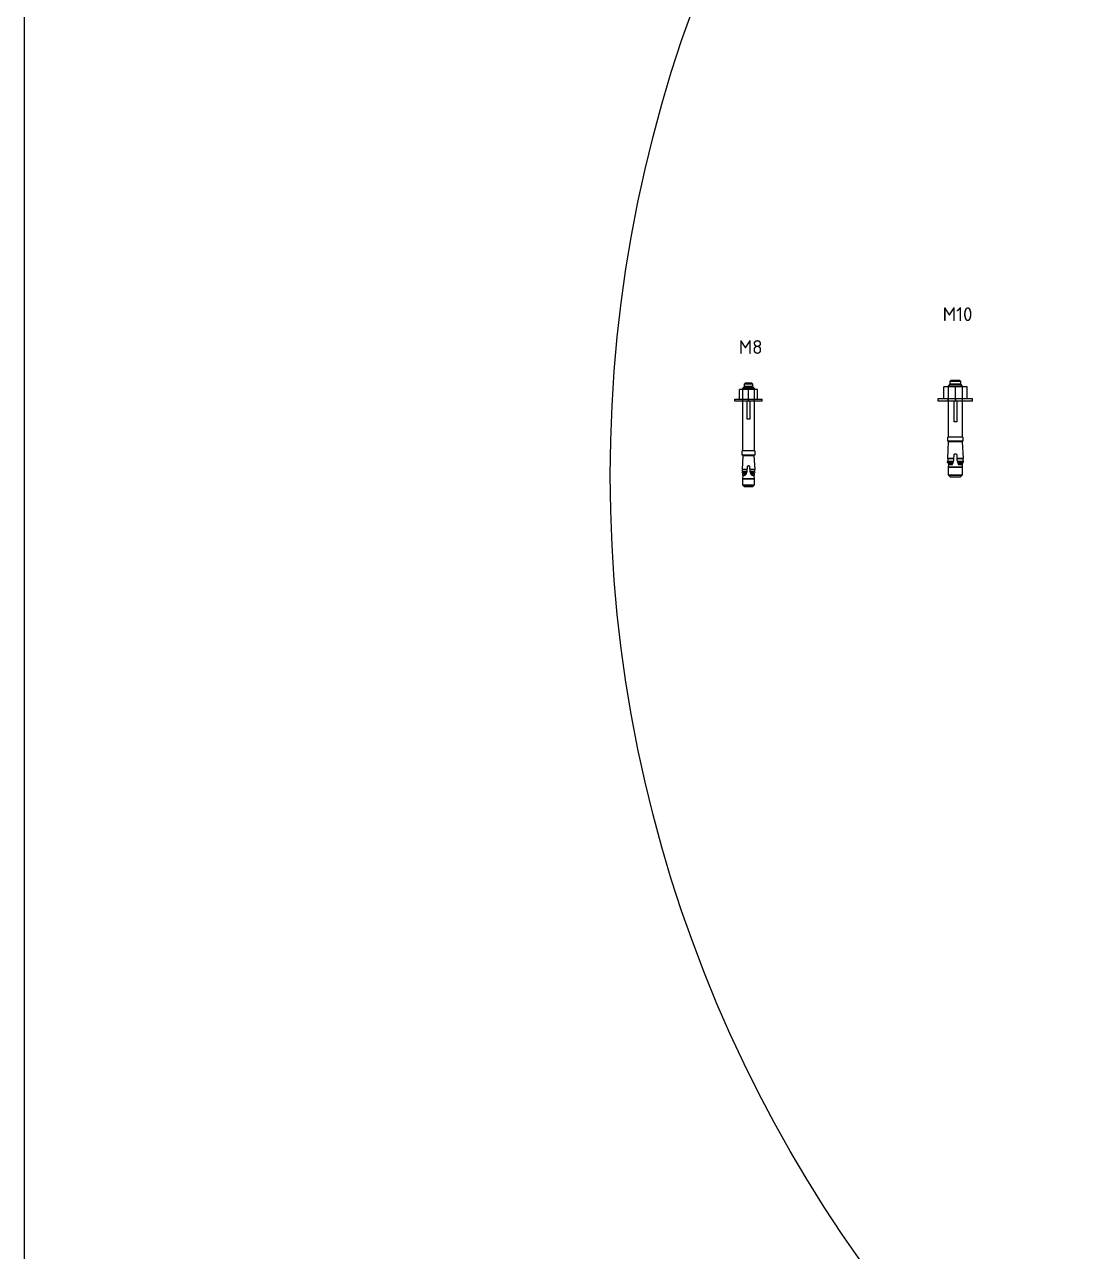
# Model space of a CAD drawing. Header units: millimetres. Extents: x 9508 to 4213564, y -7782 to 156074.
# Drawn here: x 89780 to 90551, y 149413 to 150303 of the extents above; entities that cross this region are included whole.
import ezdxf

# ---------------------------------------------------------------- set-up
doc = ezdxf.new("R2010")
doc.units = ezdxf.units.MM
doc.layers.add('GEOMETRIA', color=2, linetype='Continuous')
doc.layers.add('TEXTO', color=30, linetype='Continuous')
doc.styles.add('TEX_1-1', font='isocpeur.ttf', dxfattribs={"height": 2})

# ---------------------------------------------------------------- blocks, each defined once
blk = doc.blocks.new('HST_M8')
for p, q in [((0, 0), (0, 10)), ((0, 10), (1.6, 10)), ((1.6, 10), (1.6, 0)), ((-62, 2.8), (-60.8, 4)), ((-62, -2.8), (-62, 2.8)), ((-60.8, -4), (-60.8, 4)), ((-60.8, 4), (-56.38, 4)), ((-60.8, 4), (-60.8, -4)), ((-56.38, -4), (-56.38, 4)), ((-56.38, 4), (-53.8, 3.81)), ((-56.38, 4), (-56.38, -4)), ((-53.8, 4), (-52.76, 4)), ((-53.8, 3.58), (-53.8, 4)), ((-53.8, 3.58), (-53.74, 3.57)), ((-53.8, 3.58), (-53.8, 3.58)), ((-53.8, 3.58), (-53.8, 3.58)), ((-53.75, 3.51), (-53.76, 3.44)), ((-53.76, 3.44), (-53.76, 3.36)), ((-53.76, 3.36), (-53.76, 3.29)), ((-53.76, 3.29), (-53.76, 3.21)), ((-53.76, 3.21), (-53.75, 3.13)), ((-53.74, 3.57), (-53.75, 3.51)), ((-53.75, 3.13), (-53.74, 3.04)), ((-53.74, 3.57), (-53.74, 3.57)), ((-53.74, 3.57), (-53.74, 3.57)), ((-53.74, 3.04), (-53.73, 2.96)), ((-53.73, 2.96), (-53.7, 2.86)), ((-53.7, 2.86), (-53.68, 2.76)), ((-53.68, 2.76), (-53.64, 2.66)), ((-53.64, 2.66), (-53.6, 2.56)), ((-53.6, 2.56), (-53.55, 2.45)), ((-53.55, 2.45), (-53.5, 2.35)), ((-53.5, 2.35), (-53.43, 2.25)), ((-53.43, 2.25), (-53.36, 2.16)), ((-53.36, 2.16), (-53.28, 2.06)), ((-53.28, 2.06), (-53.19, 1.97)), ((-53.19, 1.97), (-53.09, 1.88)), ((-53.09, 1.88), (-52.99, 1.79)), ((-52.99, 1.79), (-52.88, 1.72)), ((-52.88, 1.72), (-52.76, 1.65)), ((-52.76, 1.65), (-52.76, 4)), ((-52.76, 4), (-52.76, 1.65)), ((-52.76, 1.65), (-52.75, 1.64)), ((-52.75, 1.64), (-52.74, 1.64)), ((-52.74, 1.64), (-52.73, 1.63)), ((-52.73, 1.63), (-52.72, 1.63)), ((-52.72, 1.63), (-52.71, 1.62)), ((-52.71, 1.62), (-52.7, 1.62)), ((-52.7, 1.62), (-52.69, 1.61)), ((-52.69, 1.61), (-52.69, 1.61)), ((-52.69, 1.61), (-52.69, 1.61)), ((-52.69, 1.61), (-52.6, 1.58)), ((-52.6, 1.58), (-52.51, 1.55)), ((-52.51, 1.55), (-52.41, 1.52)), ((-52.41, 1.52), (-52.31, 1.48)), ((-52.31, 1.48), (-52.21, 1.45)), ((-52.21, 1.45), (-52.1, 1.42)), ((-52.1, 1.42), (-52, 1.38)), ((-52, 4.29), (-52, 1.38)), ((-52, 1.38), (-52, 4.29)), ((-52, 1.38), (-51.98, 1.38)), ((-51.98, 1.38), (-51.96, 1.37)), ((-51.96, 1.37), (-51.94, 1.37)), ((-51.94, 1.37), (-51.92, 1.36)), ((-51.92, 1.36), (-51.9, 1.35)), ((-51.9, 1.35), (-51.88, 1.35)), ((-51.88, 1.35), (-51.86, 1.34)), ((-51.86, 4.32), (-51.18, 4.67)), ((-51.86, 4.32), (-51.86, 1.34)), ((-51.86, 1.34), (-51.86, 4.32)), ((-51.86, 1.34), (-51.75, 1.31)), ((-51.75, 1.31), (-51.64, 1.27)), ((-51.64, 1.27), (-51.52, 1.23)), ((-51.52, 1.23), (-51.41, 1.2)), ((-51.41, 1.2), (-51.29, 1.16)), ((-51.29, 1.16), (-51.18, 1.13)), ((-51.18, 1.13), (-51.18, 4.67)), ((-51.18, 4.67), (-51.12, 4.43)), ((-51.18, 4.67), (-51.18, 1.13)), ((-51.18, 1.13), (-51.17, 1.13)), ((-51.17, 1.13), (-51.16, 1.12)), ((-51.16, 1.12), (-51.15, 1.12)), ((-51.15, 1.12), (-51.14, 1.12)), ((-51.14, 1.12), (-51.13, 1.12)), ((-51.13, 1.12), (-51.12, 1.11)), ((-51.12, 1.11), (-51.12, 4.43)), ((-51.12, 4.43), (-51.12, 1.11)), ((-51.12, 1.11), (-51.02, 1.08)), ((-51.02, 1.08), (-50.92, 1.05)), ((-50.92, 1.05), (-50.82, 1.03)), ((-50.82, 1.03), (-50.72, 1)), ((-50.72, 1), (-50.62, 0.97)), ((-50.62, 0.97), (-50.52, 0.94)), ((-50.52, 0.94), (-50.42, 0.91)), ((-50.42, 0.91), (-50.42, 0.91)), ((-50.42, 0.91), (-50.42, 0.91)), ((-50.42, 0.91), (-50.28, 0.9)), ((-50.28, 0.9), (-50.15, 0.9)), ((-50.15, 0.9), (-50.02, 0.89)), ((-50.02, 0.89), (-49.9, 0.88)), ((-49.9, 0.88), (-49.77, 0.88)), ((-49.77, 0.88), (-49.64, 0.87)), ((-49.64, 0.87), (-49.52, 0.86)), ((-49.52, 4.47), (-49.52, 0.86)), ((-49.52, 4.47), (-39.5, 3.95)), ((-49.52, 0.86), (-49.52, 4.47)), ((-49.52, 0.86), (-49.2, 0.85)), ((-49.2, 0.85), (-48.89, 0.83)), ((-48.89, 0.83), (-48.59, 0.82)), ((-48.59, 0.82), (-48.28, 0.8)), ((-48.28, 0.8), (-47.97, 0.78)), ((-47.97, 0.78), (-47.66, 0.77)), ((-47.66, 0.77), (-47.36, 0.75)), ((-47.36, 0.75), (-47.3, 0.74)), ((-47.36, 0.75), (-47.36, 0.75)), ((-47.36, 0.75), (-47.36, 0.75)), ((-47.3, 0.74), (-47.24, 0.73)), ((-47.24, 0.73), (-47.19, 0.71)), ((-47.19, 0.71), (-47.13, 0.69)), ((-47.13, 0.69), (-47.08, 0.66)), ((-47.08, 0.66), (-47.03, 0.63)), ((-47.03, 0.63), (-46.98, 0.6)), ((-46.98, 0.6), (-46.94, 0.56)), ((-46.94, 0.56), (-46.9, 0.53)), ((-46.9, 0.53), (-46.86, 0.48)), ((-46.86, 0.48), (-46.82, 0.44)), ((-46.82, 0.44), (-46.79, 0.39)), ((-46.79, 0.39), (-46.76, 0.34)), ((-46.76, 0.34), (-46.74, 0.28)), ((-46.74, 0.28), (-46.72, 0.23)), ((-46.72, 0.23), (-46.7, 0.17)), ((-46.7, 0.17), (-46.69, 0.11)), ((-46.69, 0.11), (-46.69, 0.06)), ((-46.69, 0.06), (-46.68, 0)), ((-46.68, 0), (-46.68, 0)), ((-39.5, -3.95), (-39.5, 3.95)), ((-39.5, 3.01), (-39.31, 3.01)), ((-39.31, -3.01), (-39.31, 3.01)), ((-39.31, 3.01), (-39.31, -3.01)), ((-39, -4.5), (-39, 4.5)), ((-39, 4.5), (-36, 4.5)), ((-36, -4.5), (-36, 4.5)), ((-36, 4), (0, 4)), ((-13, -1), (-13, 1)), ((-13, 1), (0, 1)), ((0, 4.2), (1.6, 4.2)), ((0, 4), (8.4, 4)), ((0, -1), (0, 1)), ((1.6, 0), (0, 0)), ((0, 0), (1.6, 0)), ((1.6, 6.5), (8.4, 6.5)), ((1.6, 6.5), (1.6, 6.5)), ((1.6, 0), (8.4, 0)), ((1.6, 0), (1.6, -10)), ((8.4, 6.5), (8.4, 6.5)), ((8.4, 0), (8.4, 6.5)), ((8.4, 4), (9.55, 4)), ((9.55, -4), (9.55, 4)), ((9.55, 4), (10.65, 2.9)), ((9.55, 4), (9.55, -4)), ((10.65, -2.9), (10.65, 2.9)), ((10.65, 2.9), (12.5, 2.9)), ((10.65, 2.9), (10.65, -2.9)), ((12.5, -2.9), (12.5, 2.9)), ((12.5, 2.9), (13, 2.4)), ((12.5, 2.9), (12.5, -2.9)), ((13, -2.4), (13, 2.4)), ((-60.8, -4), (-62, -2.8)), ((-56.38, -4), (-60.8, -4)), ((-53.8, -3.81), (-56.38, -4)), ((-53.74, -3.57), (-53.8, -3.58)), ((-53.8, -4), (-53.8, -3.58)), ((-53.8, -3.58), (-53.8, -3.58)), ((-53.8, -3.58), (-53.8, -3.58)), ((-52.76, -4), (-53.8, -4)), ((-53.75, -3.13), (-53.76, -3.2)), ((-53.76, -3.2), (-53.76, -3.27)), ((-53.76, -3.27), (-53.76, -3.34)), ((-53.76, -3.34), (-53.76, -3.4)), ((-53.76, -3.4), (-53.76, -3.46)), ((-53.76, -3.46), (-53.75, -3.52)), ((-53.74, -3.06), (-53.75, -3.13)), ((-53.75, -3.52), (-53.74, -3.57)), ((-53.73, -2.99), (-53.74, -3.06)), ((-53.74, -3.57), (-53.74, -3.57)), ((-53.74, -3.57), (-53.74, -3.57)), ((-53.72, -2.91), (-53.73, -2.99)), ((-53.7, -2.83), (-53.72, -2.91)), ((-53.67, -2.75), (-53.7, -2.83)), ((-53.64, -2.66), (-53.67, -2.75)), ((-53.61, -2.57), (-53.64, -2.66)), ((-53.57, -2.49), (-53.61, -2.57)), ((-53.52, -2.4), (-53.57, -2.49)), ((-53.47, -2.31), (-53.52, -2.4)), ((-53.42, -2.23), (-53.47, -2.31)), ((-53.36, -2.15), (-53.42, -2.23)), ((-53.29, -2.07), (-53.36, -2.15)), ((-53.21, -1.99), (-53.29, -2.07)), ((-53.13, -1.91), (-53.21, -1.99)), ((-53.05, -1.84), (-53.13, -1.91)), ((-52.95, -1.77), (-53.05, -1.84)), ((-52.86, -1.71), (-52.95, -1.77)), ((-52.76, -1.65), (-52.86, -1.71)), ((-52.75, -1.64), (-52.76, -1.65)), ((-52.76, -1.65), (-52.76, -4)), ((-52.76, -4), (-52.76, -1.65)), ((-52.74, -1.64), (-52.75, -1.64)), ((-52.73, -1.63), (-52.74, -1.64)), ((-52.72, -1.63), (-52.73, -1.63)), ((-52.71, -1.62), (-52.72, -1.63)), ((-52.7, -1.62), (-52.71, -1.62)), ((-52.69, -1.61), (-52.7, -1.62)), ((-52.58, -1.58), (-52.69, -1.61)), ((-52.69, -1.61), (-52.69, -1.61)), ((-52.69, -1.61), (-52.69, -1.61)), ((-52.47, -1.54), (-52.58, -1.58)), ((-52.36, -1.5), (-52.47, -1.54)), ((-52.24, -1.46), (-52.36, -1.5)), ((-52.12, -1.42), (-52.24, -1.46)), ((-52, -1.38), (-52.12, -1.42)), ((-52, -1.38), (-52, -4.29)), ((-51.98, -1.38), (-52, -1.38)), ((-52, -4.29), (-52, -1.38)), ((-51.96, -1.37), (-51.98, -1.38)), ((-51.94, -1.37), (-51.96, -1.37)), ((-51.92, -1.36), (-51.94, -1.37)), ((-51.9, -1.35), (-51.92, -1.36)), ((-51.88, -1.35), (-51.9, -1.35)), ((-51.86, -1.34), (-51.88, -1.35)), ((-51.77, -1.31), (-51.86, -1.34)), ((-51.86, -4.32), (-51.86, -1.34)), ((-51.86, -1.34), (-51.86, -4.32)), ((-51.18, -4.67), (-51.86, -4.32)), ((-51.67, -1.28), (-51.77, -1.31)), ((-51.57, -1.25), (-51.67, -1.28)), ((-51.48, -1.22), (-51.57, -1.25)), ((-51.38, -1.19), (-51.48, -1.22)), ((-51.28, -1.16), (-51.38, -1.19)), ((-51.18, -1.13), (-51.28, -1.16)), ((-51.18, -4.67), (-51.18, -1.13)), ((-51.17, -1.13), (-51.18, -1.13)), ((-51.18, -1.13), (-51.18, -4.67)), ((-51.12, -4.43), (-51.18, -4.67)), ((-51.16, -1.12), (-51.17, -1.13)), ((-51.15, -1.12), (-51.16, -1.12)), ((-51.14, -1.12), (-51.15, -1.12)), ((-51.13, -1.12), (-51.14, -1.12)), ((-51.12, -1.11), (-51.13, -1.12)), ((-51.02, -1.08), (-51.12, -1.11)), ((-51.12, -4.43), (-51.12, -1.11)), ((-51.12, -1.11), (-51.12, -4.43)), ((-50.92, -1.05), (-51.02, -1.08)), ((-50.82, -1.03), (-50.92, -1.05)), ((-50.72, -1), (-50.82, -1.03)), ((-50.62, -0.97), (-50.72, -1)), ((-50.52, -0.94), (-50.62, -0.97)), ((-50.42, -0.91), (-50.52, -0.94)), ((-50.28, -0.9), (-50.42, -0.91)), ((-50.42, -0.91), (-50.42, -0.91)), ((-50.42, -0.91), (-50.42, -0.91)), ((-50.15, -0.9), (-50.28, -0.9)), ((-50.02, -0.89), (-50.15, -0.9)), ((-49.9, -0.88), (-50.02, -0.89)), ((-49.77, -0.88), (-49.9, -0.88)), ((-49.64, -0.87), (-49.77, -0.88)), ((-49.52, -0.86), (-49.64, -0.87)), ((-49.2, -0.85), (-49.52, -0.86)), ((-49.52, -0.86), (-49.52, -4.47)), ((-49.52, -4.47), (-49.52, -0.86)), ((-39.5, -3.95), (-49.52, -4.47)), ((-48.89, -0.83), (-49.2, -0.85)), ((-48.59, -0.82), (-48.89, -0.83)), ((-48.28, -0.8), (-48.59, -0.82)), ((-47.97, -0.78), (-48.28, -0.8)), ((-47.66, -0.77), (-47.97, -0.78)), ((-47.36, -0.75), (-47.66, -0.77)), ((-47.3, -0.74), (-47.36, -0.75)), ((-47.36, -0.75), (-47.36, -0.75)), ((-47.36, -0.75), (-47.36, -0.75)), ((-47.24, -0.73), (-47.3, -0.74)), ((-47.18, -0.71), (-47.24, -0.73)), ((-47.12, -0.69), (-47.18, -0.71)), ((-47.07, -0.66), (-47.12, -0.69)), ((-47.01, -0.62), (-47.07, -0.66)), ((-46.96, -0.59), (-47.01, -0.62)), ((-46.92, -0.55), (-46.96, -0.59)), ((-46.88, -0.51), (-46.92, -0.55)), ((-46.84, -0.46), (-46.88, -0.51)), ((-46.8, -0.41), (-46.84, -0.46)), ((-46.77, -0.35), (-46.8, -0.41)), ((-46.75, -0.3), (-46.77, -0.35)), ((-46.72, -0.24), (-46.75, -0.3)), ((-46.71, -0.18), (-46.72, -0.24)), ((-46.69, -0.12), (-46.71, -0.18)), ((-46.68, 0), (-46.69, -0.06)), ((-46.69, -0.06), (-46.69, -0.12)), ((-46.68, 0), (-46.68, 0)), ((-39.31, -3.01), (-39.5, -3.01)), ((-36, -4.5), (-39, -4.5)), ((0, -4), (-36, -4)), ((0, -1), (-13, -1)), ((0, 0), (1.6, 0)), ((1.6, 0), (0, 0)), ((0, -10), (0, 0)), ((8.4, -4), (0, -4)), ((0, -4.2), (1.6, -4.2)), ((1.6, 0), (8.4, 0)), ((1.6, -6.5), (8.4, -6.5)), ((1.6, -6.5), (1.6, -6.5)), ((8.4, -6.5), (8.4, 0)), ((9.55, -4), (8.4, -4)), ((8.4, -6.5), (8.4, -6.5)), ((10.65, -2.9), (9.55, -4)), ((12.5, -2.9), (10.65, -2.9)), ((13, -2.4), (12.5, -2.9)), ((0, -10), (1.6, -10))]:
    blk.add_line(p, q)
for centre, radius, start, end in [((-51.52, 1.92), 2.42, 101.29928, 120.81846), ((-50.04, -5.51), 10, 100.52063, 101.29928), ((-50.04, -5.51), 10, 86.99997, 96.2305), ((-39.31, 3.32), 0.31, 270.00002, 0), ((-51.52, -1.92), 2.42, 239.18154, 258.70072), ((-50.04, 5.51), 10, 258.70072, 259.47937), ((-50.04, 5.51), 10, 263.7695, 273.00003), ((-39.31, -3.32), 0.31, 0, 89.99998)]:
    blk.add_arc(centre, radius, start, end)
blk = doc.blocks.new('HST_M10')
for p, q in [((0, 0), (0, 12.5)), ((0, 12.5), (2, 12.5)), ((2, 12.5), (2, 0)), ((-55, 3.5), (-53.5, 5)), ((-55, -3.5), (-55, 3.5)), ((-53.5, -5), (-53.5, 5)), ((-53.5, 5), (-47.74, 5)), ((-53.5, 5), (-53.5, -5)), ((-47.74, -5), (-47.74, 5)), ((-47.74, 5), (-45.86, 4.83)), ((-47.74, 5), (-47.74, -5)), ((-45.86, 2.18), (-45.86, 4.83)), ((-45.86, 4.83), (-45.86, 2.18)), ((-45.86, 2.18), (-45.85, 2.17)), ((-45.85, 2.17), (-45.84, 2.16)), ((-45.84, 2.16), (-45.83, 2.16)), ((-45.83, 2.16), (-45.82, 2.15)), ((-45.82, 2.15), (-45.81, 2.14)), ((-45.81, 2.14), (-45.8, 2.13)), ((-45.8, 2.13), (-45.8, 2.13)), ((-45.8, 2.13), (-45.72, 2.1)), ((-45.8, 2.13), (-45.8, 2.13)), ((-45.72, 2.1), (-45.63, 2.06)), ((-45.63, 2.06), (-45.54, 2.03)), ((-45.54, 2.03), (-45.45, 1.99)), ((-45.45, 1.99), (-45.35, 1.95)), ((-45.35, 1.95), (-45.25, 1.92)), ((-45.25, 1.92), (-45.15, 1.88)), ((-45.15, 1.88), (-45.05, 1.84)), ((-45.05, 1.84), (-44.94, 1.8)), ((-44.94, 1.8), (-44.83, 1.76)), ((-44.83, 1.76), (-44.72, 1.72)), ((-44.72, 5.37), (-44.72, 1.72)), ((-44.72, 1.72), (-44.72, 5.37)), ((-44.72, 1.72), (-44.69, 1.71)), ((-44.69, 1.71), (-44.65, 1.7)), ((-44.65, 1.7), (-44.62, 1.69)), ((-44.62, 1.69), (-44.59, 1.68)), ((-44.59, 1.68), (-44.55, 1.66)), ((-44.55, 1.66), (-44.52, 1.65)), ((-44.52, 5.41), (-43.6, 6.02)), ((-44.52, 5.41), (-44.52, 1.65)), ((-44.52, 1.65), (-44.52, 5.41)), ((-44.52, 1.65), (-44.37, 1.6)), ((-44.37, 1.6), (-44.22, 1.55)), ((-44.22, 1.55), (-44.06, 1.51)), ((-44.06, 1.51), (-43.91, 1.46)), ((-43.91, 1.46), (-43.75, 1.41)), ((-43.75, 1.41), (-43.6, 1.37)), ((-43.65, 5.53), (-43.6, 6.02)), ((-43.65, 1.38), (-43.65, 5.53)), ((-43.65, 5.53), (-43.65, 1.38)), ((-43.6, 1.37), (-43.6, 6.02)), ((-43.6, 6.02), (-43.6, 5.68)), ((-43.6, 1.37), (-43.46, 1.33)), ((-43.46, 1.33), (-43.32, 1.29)), ((-43.32, 1.29), (-43.17, 1.25)), ((-43.17, 1.25), (-43.03, 1.21)), ((-43.03, 1.21), (-42.89, 1.18)), ((-42.89, 1.18), (-42.75, 1.14)), ((-42.75, 1.14), (-42.75, 1.14)), ((-42.75, 1.14), (-42.58, 1.13)), ((-42.75, 1.14), (-42.75, 1.14)), ((-42.58, 1.13), (-42.42, 1.12)), ((-42.42, 1.12), (-42.26, 1.11)), ((-42.26, 1.11), (-42.1, 1.11)), ((-42.1, 1.11), (-41.94, 1.1)), ((-41.94, 1.1), (-41.78, 1.09)), ((-41.78, 1.09), (-41.62, 1.08)), ((-41.62, 5.59), (-41.62, 1.08)), ((-41.62, 5.59), (-29.5, 4.96)), ((-41.62, 1.08), (-41.62, 5.59)), ((-41.62, 1.08), (-41.23, 1.06)), ((-41.23, 1.06), (-40.85, 1.04)), ((-40.85, 1.04), (-40.46, 1.02)), ((-40.46, 1.02), (-40.07, 1)), ((-40.07, 1), (-39.69, 0.98)), ((-39.69, 0.98), (-39.31, 0.96)), ((-39.31, 0.96), (-38.92, 0.94)), ((-38.92, 0.94), (-38.85, 0.93)), ((-38.92, 0.94), (-38.92, 0.94)), ((-38.92, 0.94), (-38.92, 0.94)), ((-38.85, 0.93), (-38.77, 0.91)), ((-38.77, 0.91), (-38.7, 0.89)), ((-38.7, 0.89), (-38.63, 0.86)), ((-38.63, 0.86), (-38.56, 0.82)), ((-38.56, 0.82), (-38.49, 0.78)), ((-38.49, 0.78), (-38.43, 0.73)), ((-38.43, 0.73), (-38.37, 0.68)), ((-38.37, 0.68), (-38.32, 0.63)), ((-38.32, 0.63), (-38.28, 0.57)), ((-38.28, 0.57), (-38.23, 0.51)), ((-38.23, 0.51), (-38.19, 0.44)), ((-38.19, 0.44), (-38.16, 0.37)), ((-38.16, 0.37), (-38.13, 0.3)), ((-38.13, 0.3), (-38.11, 0.23)), ((-38.11, 0.23), (-38.09, 0.15)), ((-38.09, 0.15), (-38.08, 0.07)), ((-38.08, 0.07), (-38.08, 0)), ((-38.08, 0), (-38.08, -0.07)), ((-38.08, 0), (-38.08, 0)), ((-38.08, 0), (-38.08, 0)), ((-29.5, -4.96), (-29.5, 4.96)), ((-29.5, 3.59), (-29.31, 3.59)), ((-29.31, -3.59), (-29.31, 3.59)), ((-29.31, 3.59), (-29.31, -3.59)), ((-29, -5.5), (-29, 5.5)), ((-29, 5.5), (-26, 5.5)), ((-26, -5.5), (-26, 5.5)), ((-26, 5), (0, 5)), ((-15, -1), (-15, 1)), ((-15, 1), (0, 1)), ((0, 5.25), (2, 5.25)), ((0, 5), (10.4, 5)), ((0, -1), (0, 1)), ((0, 0), (2, 0)), ((2, 0), (0, 0)), ((2, 0), (0, 0)), ((0, 0), (2, 0)), ((0, -12.5), (0, 0)), ((2, 8.5), (10.4, 8.5)), ((2, 8.5), (2, 8.5)), ((2, 0), (10.4, 0)), ((2, 0), (10.4, 0)), ((2, 0), (2, -12.5)), ((10.4, 8.5), (10.4, 8.5)), ((10.4, 0), (10.4, 8.5)), ((10.4, 5), (11.02, 5)), ((10.4, -8.5), (10.4, 0)), ((11.02, -5), (11.02, 5)), ((11.02, 5), (12.32, 3.7)), ((11.02, 5), (11.02, -5)), ((12.32, -3.7), (12.32, 3.7)), ((12.32, 3.7), (14.5, 3.7)), ((12.32, 3.7), (12.32, -3.7)), ((14.5, -3.7), (14.5, 3.7)), ((14.5, 3.7), (15, 3.2)), ((14.5, 3.7), (14.5, -3.7)), ((15, -3.2), (15, 3.2)), ((-53.5, -5), (-55, -3.5)), ((-47.74, -5), (-53.5, -5)), ((-45.86, -4.83), (-47.74, -5)), ((-45.85, -2.17), (-45.86, -2.18)), ((-45.86, -4.83), (-45.86, -2.18)), ((-45.86, -2.18), (-45.86, -4.83)), ((-45.84, -2.17), (-45.85, -2.17)), ((-45.83, -2.16), (-45.84, -2.17)), ((-45.82, -2.15), (-45.83, -2.15)), ((-45.83, -2.15), (-45.83, -2.16)), ((-45.81, -2.14), (-45.82, -2.15)), ((-45.8, -2.13), (-45.81, -2.14)), ((-45.71, -2.09), (-45.8, -2.13)), ((-45.8, -2.13), (-45.8, -2.13)), ((-45.8, -2.13), (-45.8, -2.13)), ((-45.61, -2.06), (-45.71, -2.09)), ((-45.51, -2.02), (-45.61, -2.06)), ((-45.41, -1.98), (-45.51, -2.02)), ((-45.3, -1.93), (-45.41, -1.98)), ((-45.19, -1.89), (-45.3, -1.93)), ((-45.08, -1.85), (-45.19, -1.89)), ((-44.96, -1.81), (-45.08, -1.85)), ((-44.84, -1.77), (-44.96, -1.81)), ((-44.72, -1.72), (-44.84, -1.77)), ((-44.69, -1.71), (-44.72, -1.72)), ((-44.72, -1.72), (-44.72, -5.37)), ((-44.72, -5.37), (-44.72, -1.72)), ((-44.65, -1.7), (-44.69, -1.71)), ((-44.62, -1.69), (-44.65, -1.7)), ((-44.59, -1.68), (-44.62, -1.69)), ((-44.55, -1.66), (-44.59, -1.68)), ((-44.52, -1.65), (-44.55, -1.66)), ((-44.37, -1.6), (-44.52, -1.65)), ((-44.52, -5.41), (-44.52, -1.65)), ((-44.52, -1.65), (-44.52, -5.41)), ((-43.6, -6.02), (-44.52, -5.41)), ((-44.22, -1.55), (-44.37, -1.6)), ((-44.06, -1.51), (-44.22, -1.55)), ((-43.91, -1.46), (-44.06, -1.51)), ((-43.75, -1.41), (-43.91, -1.46)), ((-43.6, -1.37), (-43.75, -1.41)), ((-43.65, -5.53), (-43.65, -1.38)), ((-43.65, -1.38), (-43.65, -5.53)), ((-43.6, -6.02), (-43.65, -5.53)), ((-43.46, -1.33), (-43.6, -1.37)), ((-43.6, -6.02), (-43.6, -1.37)), ((-43.6, -5.68), (-43.6, -6.02)), ((-43.32, -1.29), (-43.46, -1.33)), ((-43.17, -1.25), (-43.32, -1.29)), ((-43.03, -1.21), (-43.17, -1.25)), ((-42.89, -1.18), (-43.03, -1.21)), ((-42.75, -1.14), (-42.89, -1.18)), ((-42.58, -1.13), (-42.75, -1.14)), ((-42.75, -1.14), (-42.75, -1.14)), ((-42.75, -1.14), (-42.75, -1.14)), ((-42.42, -1.12), (-42.58, -1.13)), ((-42.26, -1.11), (-42.42, -1.12)), ((-42.1, -1.11), (-42.26, -1.11)), ((-41.94, -1.1), (-42.1, -1.11)), ((-41.78, -1.09), (-41.94, -1.1)), ((-41.62, -1.08), (-41.78, -1.09)), ((-41.23, -1.06), (-41.62, -1.08)), ((-41.62, -1.08), (-41.62, -5.59)), ((-41.62, -5.59), (-41.62, -1.08)), ((-29.5, -4.96), (-41.62, -5.59)), ((-40.85, -1.04), (-41.23, -1.06)), ((-40.46, -1.02), (-40.85, -1.04)), ((-40.07, -1), (-40.46, -1.02)), ((-39.69, -0.98), (-40.07, -1)), ((-39.31, -0.96), (-39.69, -0.98)), ((-38.92, -0.94), (-39.31, -0.96)), ((-38.85, -0.93), (-38.92, -0.94)), ((-38.92, -0.94), (-38.92, -0.94)), ((-38.92, -0.94), (-38.92, -0.94)), ((-38.77, -0.91), (-38.85, -0.93)), ((-38.7, -0.89), (-38.77, -0.91)), ((-38.63, -0.86), (-38.7, -0.89)), ((-38.56, -0.82), (-38.63, -0.86)), ((-38.49, -0.78), (-38.56, -0.82)), ((-38.43, -0.73), (-38.49, -0.78)), ((-38.37, -0.68), (-38.43, -0.73)), ((-38.32, -0.63), (-38.37, -0.68)), ((-38.28, -0.57), (-38.32, -0.63)), ((-38.23, -0.51), (-38.28, -0.57)), ((-38.19, -0.44), (-38.23, -0.51)), ((-38.16, -0.37), (-38.19, -0.44)), ((-38.13, -0.3), (-38.16, -0.37)), ((-38.11, -0.23), (-38.13, -0.3)), ((-38.09, -0.15), (-38.11, -0.23)), ((-38.08, -0.07), (-38.09, -0.15)), ((-29.31, -3.59), (-29.5, -3.59)), ((-26, -5.5), (-29, -5.5)), ((0, -5), (-26, -5)), ((0, -1), (-15, -1)), ((10.4, -5), (0, -5)), ((0, -5.25), (2, -5.25)), ((2, -8.5), (10.4, -8.5)), ((2, -8.5), (2, -8.5)), ((11.02, -5), (10.4, -5)), ((10.4, -8.5), (10.4, -8.5)), ((12.32, -3.7), (11.02, -5)), ((14.5, -3.7), (12.32, -3.7)), ((15, -3.2), (14.5, -3.7)), ((0, -12.5), (2, -12.5))]:
    blk.add_line(p, q)
for centre, radius, start, end in [((-44.14, 2.67), 2.76, 102.13122, 128.32358), ((-42.27, -6.89), 12.5, 100.34004, 101.29928), ((-42.27, -6.89), 12.5, 96.08009, 96.32429), ((-42.27, -6.89), 12.5, 87.01493, 96.08009), ((-29.31, 3.9), 0.31, 270.00002, 0), ((-44.14, -2.67), 2.76, 231.67642, 257.86878), ((-42.27, 6.89), 12.5, 258.70072, 259.65996), ((-42.27, 6.89), 12.5, 263.67571, 263.91991), ((-42.27, 6.89), 12.5, 263.91991, 272.98507), ((-29.31, -3.9), 0.31, 0, 89.99998)]:
    blk.add_arc(centre, radius, start, end)

msp = doc.modelspace()

# ---------------------------------------------------------------- linework, layer by layer
msp.add_lwpolyline([(119780.07, 128583.22), (89780.07, 128583.22), (89780.07, 155170.8), (119780.07, 155170.8)], close=True)
at = {"layer": 'GEOMETRIA'}
msp.add_circle((91188.62, 149975.91), 983.87, dxfattribs=at)

# ---------------------------------------------------------------- block references
at = {"rotation": 90}
for name, p in [('HST_M8', (90304.93, 150029.87)), ('HST_M10', (90454.93, 150029.87))]:
    msp.add_blockref(name, p, dxfattribs=at)

# ---------------------------------------------------------------- texts
at = {"layer": 'TEXTO', "char_height": 10, "attachment_point": 5, "style": 'TEX_1-1'}
for s, insert in [('M10', (90456.5, 150092.96)), ('M8', (90306.5, 150069.16))]:
    msp.add_mtext_dynamic_manual_height_columns(s, width=270.7252, gutter_width=12.5, heights=[0], dxfattribs=dict(at, insert=insert))

doc.saveas('drawing.dxf')
